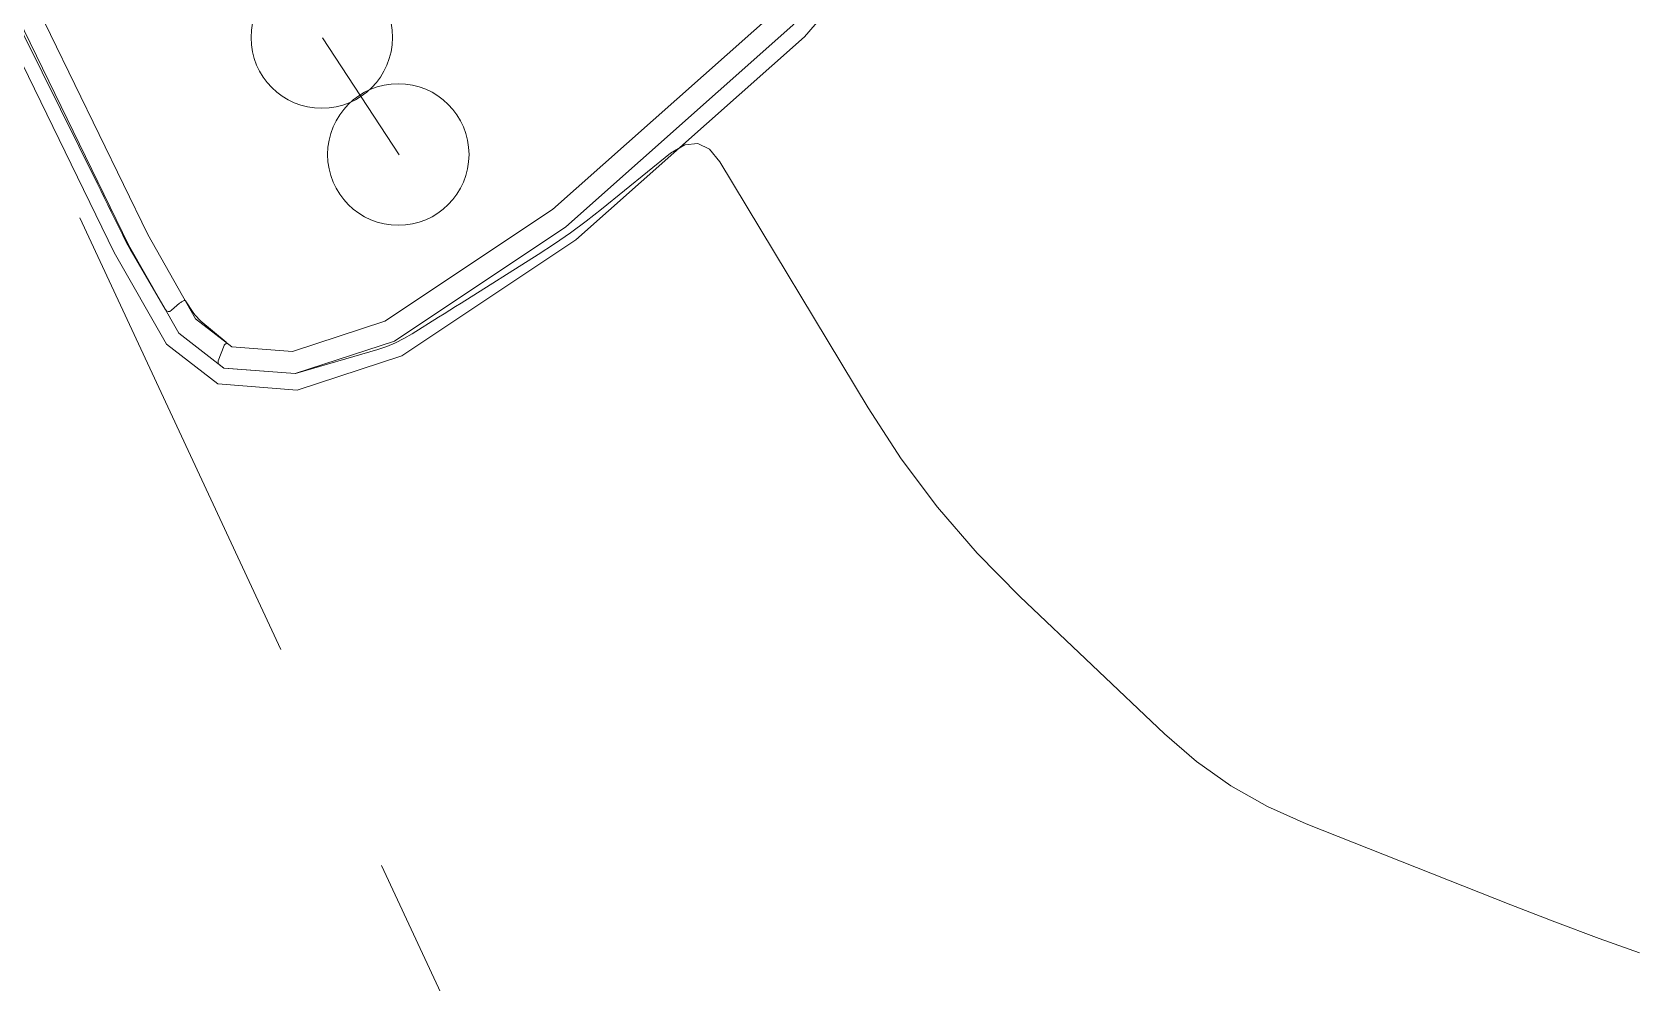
# Model space of a CAD drawing. Extents: x 2498567 to 2501210, y 7092229 to 7094464.
# Drawn here: x 2499402.71 to 2499432.32, y 7092788.42 to 7092805.88 of the extents above; entities that cross this region are included whole.
import ezdxf

# ---------------------------------------------------------------- set-up
doc = ezdxf.new("R2010")
doc.units = 0
doc.header["$MEASUREMENT"] = 0
doc.linetypes.add('HIDDEN', pattern=[0.375, 0.25, -0.125])
for name, color, linetype, lineweight in [('2', 7, 'Continuous', 0), ('21', 7, 'Continuous', 0), ('Level 31', 254, 'Continuous', 0)]:
    doc.layers.add(name, color=color, linetype=linetype, lineweight=lineweight)
doc.layers.add('GRID', color=254, linetype='HIDDEN')

# ---------------------------------------------------------------- blocks, each defined once
blk = doc.blocks.new('025_2')
at = {"color": 0, "linetype": 'ByBlock', "lineweight": -2}
blk.add_circle((0.001, 0.001), 0.13, dxfattribs=at)

msp = doc.modelspace()

# ---------------------------------------------------------------- linework, layer by layer
at = {"layer": '2', "color": 7, "linetype": 'Continuous', "lineweight": 0, "flags": 128}
for points in [[(2499406.355, 7092857.128), (2499407.282, 7092855.203), (2499414.681, 7092840.604), (2499420.862, 7092828.533), (2499423.057, 7092823.512), (2499423.824, 7092820.842), (2499423.67, 7092818.544), (2499422.934, 7092815.299), (2499421.938, 7092812.596), (2499419.765, 7092809.104), (2499416.908, 7092805.801), (2499412.7, 7092802.07), (2499409.501, 7092799.938), (2499407.58, 7092799.309), (2499406.118, 7092799.421), (2499405.173, 7092800.152), (2499404.213, 7092801.839), (2499398.243, 7092814.086), (2499380.152, 7092804.858), (2499357.88, 7092793.691), (2499340.003, 7092784.788), (2499320.228, 7092774.749), (2499309.695, 7092769.53), (2499307.986, 7092773.08)], [(2499406.085, 7092856.998), (2499407.013, 7092855.07), (2499414.414, 7092840.468), (2499420.591, 7092828.404), (2499422.774, 7092823.41), (2499423.521, 7092820.81), (2499423.372, 7092818.587), (2499422.646, 7092815.384), (2499421.667, 7092812.728), (2499419.523, 7092809.282), (2499416.694, 7092806.012), (2499412.516, 7092802.308), (2499409.369, 7092800.21), (2499407.543, 7092799.613), (2499406.23, 7092799.713), (2499405.404, 7092800.353), (2499404.478, 7092801.979), (2499398.379, 7092814.492), (2499380.017, 7092805.126), (2499357.746, 7092793.959), (2499339.868, 7092785.056), (2499320.093, 7092775.017), (2499309.834, 7092769.934), (2499308.256, 7092773.21)], [(2499405.724, 7092856.824), (2499406.654, 7092854.893), (2499414.057, 7092840.286), (2499420.229, 7092828.233), (2499422.397, 7092823.274), (2499423.117, 7092820.767), (2499422.975, 7092818.645), (2499422.261, 7092815.498), (2499421.306, 7092812.905), (2499419.2, 7092809.52), (2499416.409, 7092806.294), (2499412.272, 7092802.626), (2499409.192, 7092800.574), (2499407.495, 7092800.018), (2499406.38, 7092800.103), (2499405.712, 7092800.62), (2499404.832, 7092802.166), (2499398.56, 7092815.033), (2499379.836, 7092805.483), (2499357.567, 7092794.317), (2499339.689, 7092785.413), (2499319.914, 7092775.375), (2499310.019, 7092770.472), (2499308.617, 7092773.384)]]:
    msp.add_lwpolyline(points, dxfattribs=at)
at = {"layer": '21', "color": 7, "linetype": 'Continuous', "lineweight": 0}
msp.add_line((2499409.452, 7092803.634), (2499408.045, 7092805.783), dxfattribs=at)
at = {"layer": 'GRID', "color": 252, "linetype": 'HIDDEN', "lineweight": 0, "ltscale": 35}
msp.add_line((2498998.682, 7093670.838), (2499519.971, 7092552.862), dxfattribs=at)
at = {"layer": 'Level 31', "color": 35, "linetype": 'Continuous', "lineweight": 13}
for p, q in [((2499398.803, 7092813.417), (2499403.901, 7092803.109)), ((2499413.173, 7092802.631), (2499414.445, 7092803.659)), ((2499414.445, 7092803.659), (2499414.706, 7092803.815)), ((2499414.706, 7092803.815), (2499414.944, 7092803.84)), ((2499414.944, 7092803.84), (2499415.159, 7092803.735)), ((2499415.159, 7092803.735), (2499415.352, 7092803.5)), ((2499415.352, 7092803.5), (2499418.075, 7092798.983)), ((2499403.901, 7092803.109), (2499403.966, 7092802.978)), ((2499403.966, 7092802.978), (2499404.031, 7092802.847)), ((2499404.031, 7092802.847), (2499404.096, 7092802.715)), ((2499404.096, 7092802.715), (2499404.161, 7092802.584)), ((2499404.161, 7092802.584), (2499404.373, 7092802.155)), ((2499412.891, 7092802.41), (2499413.173, 7092802.631)), ((2499412.308, 7092801.993), (2499412.603, 7092802.197)), ((2499412.603, 7092802.197), (2499412.891, 7092802.41)), ((2499404.373, 7092802.155), (2499404.419, 7092802.064)), ((2499404.419, 7092802.064), (2499404.467, 7092801.973)), ((2499404.467, 7092801.973), (2499404.517, 7092801.884)), ((2499404.517, 7092801.884), (2499404.567, 7092801.795)), ((2499412.008, 7092801.798), (2499412.308, 7092801.993)), ((2499404.567, 7092801.795), (2499405.15, 7092800.796)), ((2499410.591, 7092800.907), (2499412.008, 7092801.798)), ((2499405.15, 7092800.796), (2499405.176, 7092800.764)), ((2499405.176, 7092800.764), (2499405.204, 7092800.75)), ((2499405.204, 7092800.75), (2499405.236, 7092800.755)), ((2499405.236, 7092800.755), (2499405.27, 7092800.777)), ((2499405.27, 7092800.777), (2499405.418, 7092800.905)), ((2499405.418, 7092800.905), (2499405.428, 7092800.913)), ((2499405.428, 7092800.913), (2499405.439, 7092800.921)), ((2499405.439, 7092800.921), (2499405.45, 7092800.928)), ((2499405.45, 7092800.928), (2499405.461, 7092800.934)), ((2499405.461, 7092800.934), (2499405.5, 7092800.955)), ((2499405.5, 7092800.955), (2499405.508, 7092800.958)), ((2499405.508, 7092800.958), (2499405.515, 7092800.957)), ((2499405.515, 7092800.957), (2499405.521, 7092800.954)), ((2499405.521, 7092800.954), (2499405.527, 7092800.948)), ((2499405.527, 7092800.948), (2499405.666, 7092800.737)), ((2499405.666, 7092800.737), (2499405.698, 7092800.693)), ((2499405.698, 7092800.693), (2499405.732, 7092800.652)), ((2499410.176, 7092800.646), (2499410.28, 7092800.711)), ((2499410.28, 7092800.711), (2499410.383, 7092800.776)), ((2499410.383, 7092800.776), (2499410.487, 7092800.842)), ((2499410.487, 7092800.842), (2499410.591, 7092800.907)), ((2499405.732, 7092800.652), (2499405.769, 7092800.613)), ((2499405.769, 7092800.613), (2499405.809, 7092800.577)), ((2499405.809, 7092800.577), (2499406.271, 7092800.188)), ((2499409.692, 7092800.341), (2499410.176, 7092800.646)), ((2499406.236, 7092800.127), (2499406.128, 7092799.845)), ((2499406.239, 7092800.133), (2499406.236, 7092800.127)), ((2499406.242, 7092800.138), (2499406.239, 7092800.133)), ((2499406.245, 7092800.143), (2499406.242, 7092800.138)), ((2499406.25, 7092800.147), (2499406.245, 7092800.143)), ((2499406.271, 7092800.165), (2499406.25, 7092800.147)), ((2499406.271, 7092800.188), (2499406.276, 7092800.182)), ((2499406.276, 7092800.171), (2499406.271, 7092800.165)), ((2499406.276, 7092800.182), (2499406.278, 7092800.177)), ((2499406.278, 7092800.177), (2499406.276, 7092800.171)), ((2499409.06, 7092800.057), (2499409.225, 7092800.111)), ((2499409.225, 7092800.111), (2499409.386, 7092800.177)), ((2499409.386, 7092800.177), (2499409.541, 7092800.254)), ((2499409.541, 7092800.254), (2499409.692, 7092800.341)), ((2499406.128, 7092799.845), (2499406.123, 7092799.826)), ((2499406.123, 7092799.826), (2499406.125, 7092799.808)), ((2499406.125, 7092799.808), (2499406.132, 7092799.792)), ((2499407.55, 7092799.614), (2499409.06, 7092800.057)), ((2499406.132, 7092799.792), (2499406.147, 7092799.777)), ((2499406.147, 7092799.777), (2499406.227, 7092799.715)), ((2499406.227, 7092799.715), (2499406.227, 7092799.714)), ((2499406.227, 7092799.714), (2499406.227, 7092799.714)), ((2499406.227, 7092799.714), (2499406.228, 7092799.714)), ((2499406.228, 7092799.714), (2499406.228, 7092799.714)), ((2499406.228, 7092799.714), (2499406.229, 7092799.713)), ((2499406.229, 7092799.713), (2499406.229, 7092799.712)), ((2499406.229, 7092799.712), (2499406.23, 7092799.712)), ((2499406.23, 7092799.712), (2499406.23, 7092799.712)), ((2499406.23, 7092799.712), (2499406.23, 7092799.712)), ((2499406.23, 7092799.712), (2499406.232, 7092799.712)), ((2499406.232, 7092799.712), (2499406.233, 7092799.712)), ((2499406.233, 7092799.712), (2499406.233, 7092799.712)), ((2499406.233, 7092799.712), (2499406.234, 7092799.712)), ((2499406.234, 7092799.712), (2499406.234, 7092799.712)), ((2499406.234, 7092799.712), (2499407.541, 7092799.612)), ((2499407.541, 7092799.612), (2499407.542, 7092799.612)), ((2499407.542, 7092799.612), (2499407.543, 7092799.612)), ((2499407.543, 7092799.612), (2499407.544, 7092799.613)), ((2499407.544, 7092799.613), (2499407.545, 7092799.613)), ((2499407.545, 7092799.613), (2499407.548, 7092799.614)), ((2499407.548, 7092799.614), (2499407.548, 7092799.614)), ((2499407.548, 7092799.614), (2499407.549, 7092799.614)), ((2499407.549, 7092799.614), (2499407.55, 7092799.614)), ((2499407.55, 7092799.614), (2499407.55, 7092799.614)), ((2499418.075, 7092798.983), (2499418.684, 7092798.045)), ((2499418.684, 7092798.045), (2499419.352, 7092797.155)), ((2499419.352, 7092797.155), (2499420.079, 7092796.312)), ((2499420.079, 7092796.312), (2499420.864, 7092795.517)), ((2499420.864, 7092795.517), (2499423.526, 7092792.995)), ((2499423.526, 7092792.995), (2499424.117, 7092792.486)), ((2499424.117, 7092792.486), (2499424.748, 7092792.04)), ((2499424.748, 7092792.04), (2499425.418, 7092791.658)), ((2499425.418, 7092791.658), (2499426.129, 7092791.338)), ((2499426.129, 7092791.338), (2499429.897, 7092789.851)), ((2499429.897, 7092789.851), (2499430.706, 7092789.538)), ((2499430.706, 7092789.538), (2499431.519, 7092789.234)), ((2499431.519, 7092789.234), (2499432.263, 7092788.967))]:
    msp.add_line(p, q, dxfattribs=at)

# ---------------------------------------------------------------- block references
at = {"layer": '21', "color": 7, "linetype": 'Continuous', "lineweight": 0, "xscale": 9.999999155110865, "yscale": 9.999999155110865, "zscale": 9.999999155110865, "rotation": 123.213712647245}
for p in [(2499408.045, 7092805.783), (2499409.452, 7092803.634)]:
    msp.add_blockref('025_2', p, dxfattribs=at)

doc.saveas('drawing.dxf')
